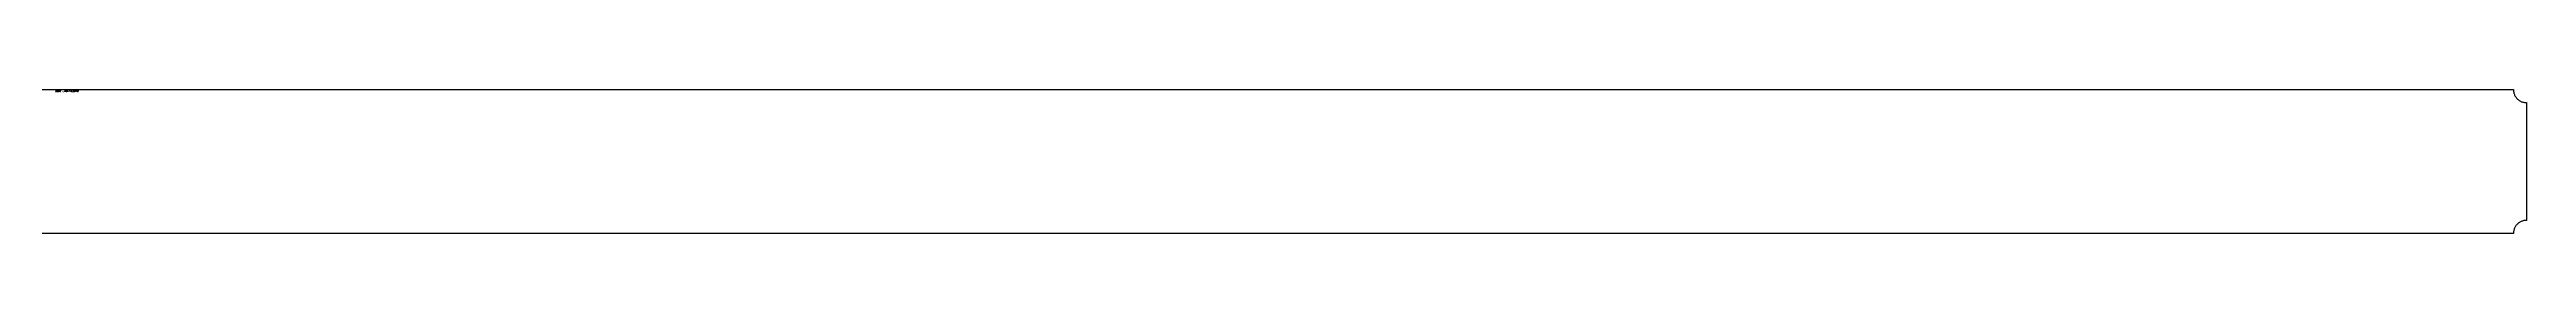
# Model space of a CAD drawing. Extents: x 0 to 11384, y -165 to 165.
# Drawn here: x 5686 to 11384, y -165 to 165 of the extents above; entities that cross this region are included whole.
import ezdxf

# ---------------------------------------------------------------- set-up
doc = ezdxf.new("R2010")
doc.units = 0
doc.header["$LTSCALE"] = 10
doc.layers.add('TEILE', color=7, linetype='CONTINUOUS')
doc.layers.add('UNTERSCHRIFT', color=7, linetype='CONTINUOUS')
doc.styles.get("Standard").update_dxf_attribs({"font": 'ROMANS'})

msp = doc.modelspace()

# ---------------------------------------------------------------- linework, layer by layer
at = {"layer": 'TEILE', "color": 2}
for p, q in [((30, 165.000031), (11353.994141, 165)), ((11353.994141, 165), (11354.038086, 163.375839)), ((11354.038086, 163.375839), (11354.169922, 161.756439)), ((11354.169922, 161.756439), (11354.389648, 160.146561)), ((11354.389648, 160.146561), (11354.695313, 158.550919)), ((11354.695313, 158.550919), (11355.087891, 156.974197)), ((11355.087891, 156.974197), (11355.564453, 155.421005)), ((11355.564453, 155.421005), (11356.124023, 153.89592)), ((11356.124023, 153.89592), (11356.766602, 152.403397)), ((11356.766602, 152.403397), (11357.489258, 150.947845)), ((11357.489258, 150.947845), (11358.289063, 149.533493)), ((11358.289063, 149.533493), (11359.164063, 148.164505)), ((11359.164063, 148.164505), (11360.111328, 146.844925)), ((11360.111328, 146.844925), (11361.128906, 145.578583)), ((11361.128906, 145.578583), (11362.214844, 144.369186)), ((11362.214844, 144.369186), (11363.363281, 143.220337)), ((11363.363281, 143.220337), (11364.572266, 142.135345)), ((11364.572266, 142.135345), (11365.838867, 141.117432)), ((11365.838867, 141.117432), (11367.158203, 140.169571)), ((11367.158203, 140.169571), (11368.527344, 139.294556)), ((11368.527344, 139.294556), (11369.941406, 138.494919)), ((11369.941406, 138.494919), (11371.397461, 137.773026)), ((11371.397461, 137.773026), (11372.890625, 137.131012)), ((11372.890625, 137.131012), (11374.415039, 136.570724)), ((11374.415039, 136.570724), (11375.967773, 136.093842)), ((11375.967773, 136.093842), (11377.544922, 135.701721)), ((11377.544922, 135.701721), (11379.140625, 135.395554)), ((11379.140625, 135.395554), (11380.750977, 135.176224)), ((11380.750977, 135.176224), (11382.371094, 135.044373)), ((11382.371094, 135.044373), (11383.994141, 135.000366)), ((11383.994141, 135.000366), (11383.994141, 135)), ((11383.994141, 135), (11383.994141, -135)), ((11353.994141, -165), (30, -165)), ((11354.03418, -163.429871), (11353.994141, -164.999969)), ((11353.994141, -164.999969), (11353.994141, -165)), ((11354.158203, -161.86409), (11354.03418, -163.429871)), ((11354.363281, -160.306885), (11354.158203, -161.86409)), ((11354.649414, -158.762573), (11354.363281, -160.306885)), ((11355.015625, -157.235352), (11354.649414, -158.762573)), ((11355.460938, -155.729401), (11355.015625, -157.235352)), ((11355.986328, -154.248871), (11355.460938, -155.729401)), ((11356.586914, -152.797821), (11355.986328, -154.248871)), ((11357.263672, -151.380203), (11356.586914, -152.797821)), ((11358.012695, -149.999924), (11357.263672, -151.380203)), ((11358.833008, -148.660751), (11358.012695, -149.999924)), ((11359.722656, -147.366364), (11358.833008, -148.660751)), ((11360.679688, -146.120331), (11359.722656, -147.366364)), ((11361.699219, -144.926025), (11360.679688, -146.120331)), ((11362.78125, -143.786758), (11361.699219, -144.926025)), ((11363.919922, -142.705643), (11362.78125, -143.786758)), ((11365.115234, -141.685623), (11363.919922, -142.705643)), ((11366.359375, -140.729523), (11365.115234, -141.685623)), ((11367.655273, -139.839935), (11366.359375, -140.729523)), ((11368.994141, -139.019333), (11367.655273, -139.839935)), ((11370.375, -138.269928), (11368.994141, -139.019333)), ((11371.791992, -137.593796), (11370.375, -138.269928)), ((11373.243164, -136.992783), (11371.791992, -137.593796)), ((11374.724609, -136.468536), (11373.243164, -136.992783)), ((11376.229492, -136.022507), (11374.724609, -136.468536)), ((11377.755859, -135.655899), (11376.229492, -136.022507)), ((11379.300781, -135.369736), (11377.755859, -135.655899)), ((11380.858398, -135.16478), (11379.300781, -135.369736)), ((11382.423828, -135.041626), (11380.858398, -135.16478)), ((11383.994141, -135), (11382.423828, -135.041626))]:
    msp.add_line(p, q, dxfattribs=at)

# ---------------------------------------------------------------- texts
at = {"layer": 'UNTERSCHRIFT', "color": 2, "oblique": 15, "width": 0.799999}
for s, p in [('20612', (5699.797363, 159.750015)), ('  , Profi l PL330*12', (5712.797363, 159.750015))]:
    msp.add_text(s, height=3.250003, dxfattribs=at).set_placement(p)

doc.saveas('drawing.dxf')
